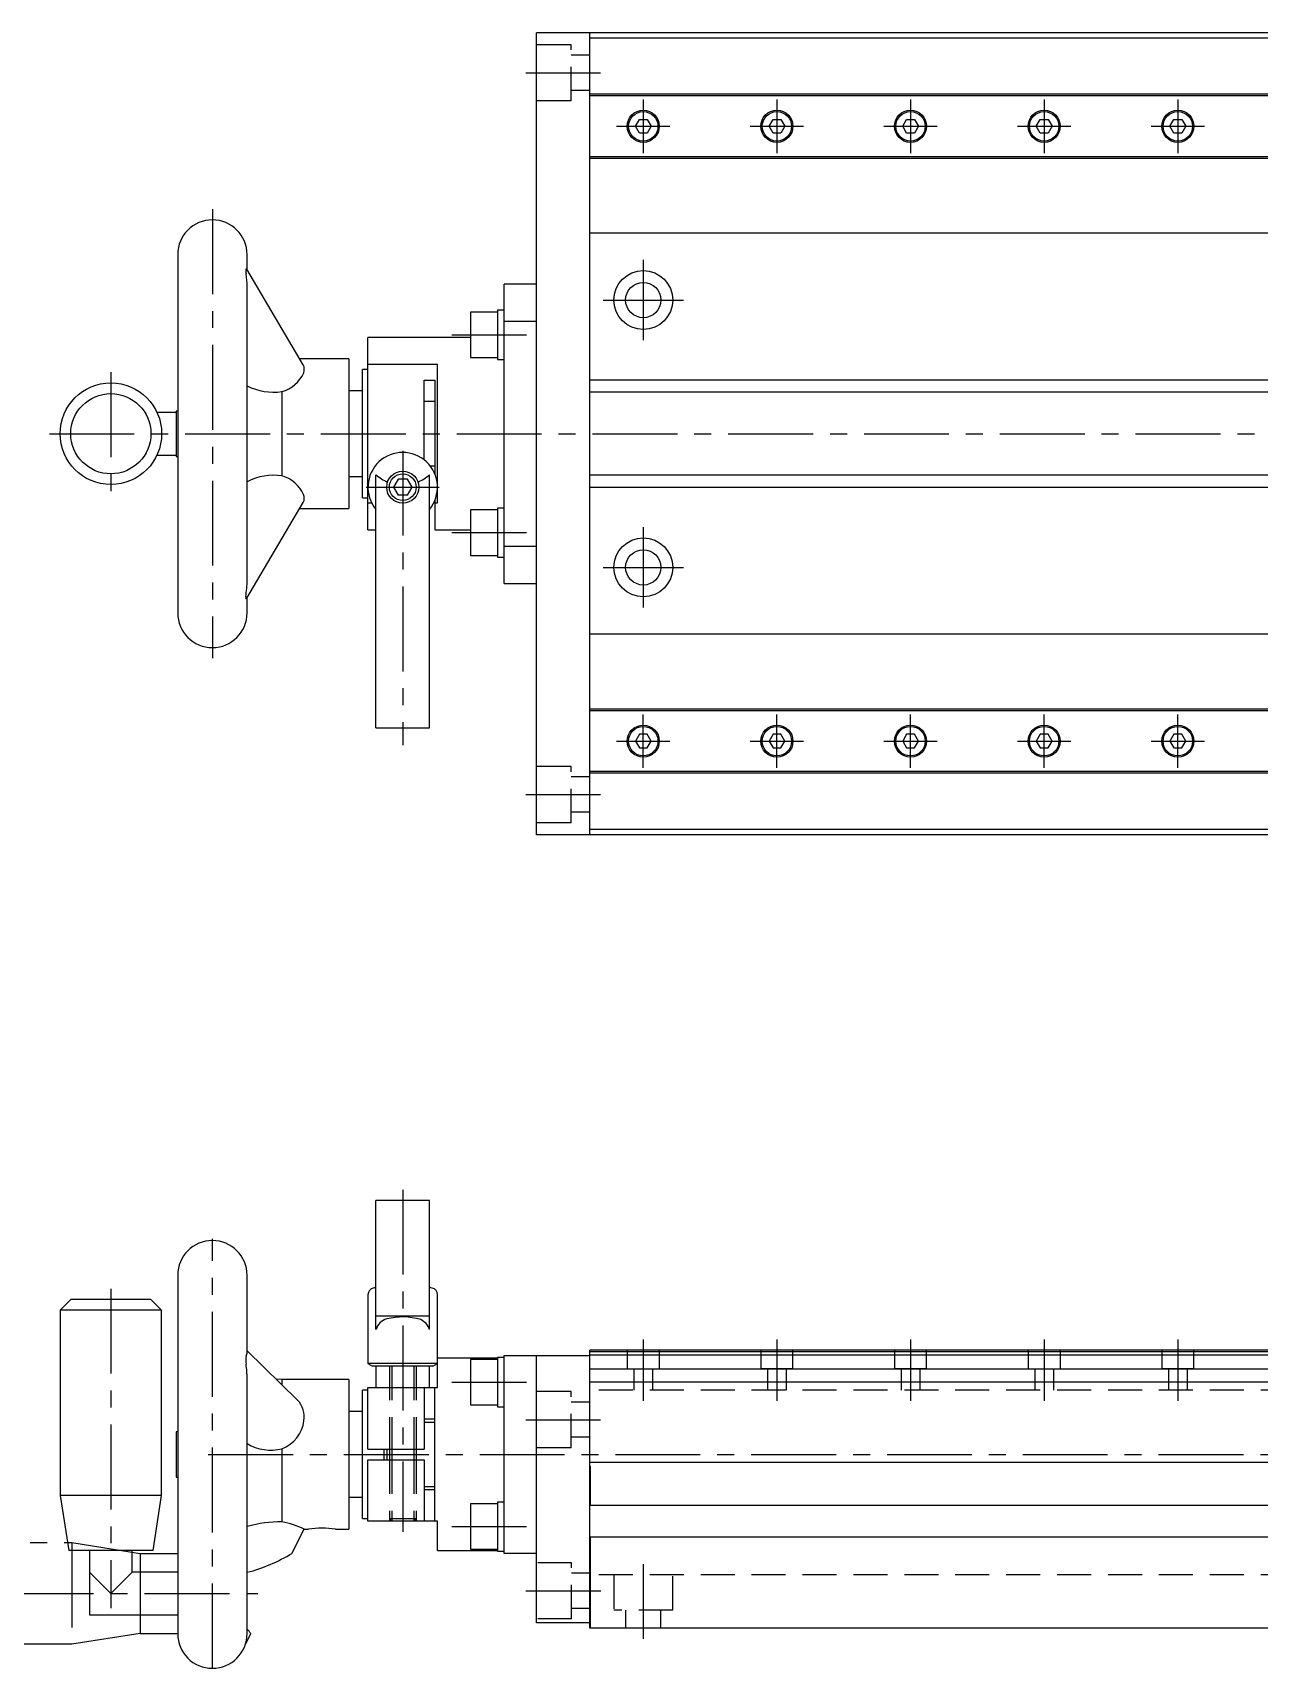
# Model space of a CAD drawing. Extents: x -2 to 717, y -8 to 317.
# Drawn here: x 240.8 to 470.3, y 10 to 315.9 of the extents above; entities that cross this region are included whole.
import ezdxf

# ---------------------------------------------------------------- set-up
doc = ezdxf.new("R2010")
doc.units = 0
doc.header["$LTSCALE"] = 0.5
for name, pattern in [('CENTER', [50.8, 31.75, -6.35, 6.35, -6.35]), ('DASHED', [19.05, 12.7, -6.35]), ('PHANTOM', [63.5, 31.75, -6.35, 6.35, -6.35, 6.35, -6.35])]:
    doc.linetypes.add(name, pattern=pattern)
for name, color, linetype in [('MSM_CENTER', 1, 'CENTER'), ('MSM_CONTINUOUS', 7, 'CONTINUOUS'), ('MSM_DASHED', 4, 'DASHED'), ('MSM_IMAGINARY', 6, 'PHANTOM'), ('MSM_NARROW', 5, 'CONTINUOUS')]:
    doc.layers.add(name, color=color, linetype=linetype)

msp = doc.modelspace()

# ---------------------------------------------------------------- linework, layer by layer
at = {"layer": 'MSM_CENTER'}
for p, q in [((333.02, 308.41), (347.02, 308.41)), ((355.02, 303.41), (355.02, 293.41)), ((380.02, 303.41), (380.02, 293.41)), ((405.02, 303.41), (405.02, 293.41)), ((430.02, 303.41), (430.02, 293.41)), ((455.02, 303.41), (455.02, 293.41)), ((350.02, 298.41), (360.02, 298.41)), ((375.02, 298.41), (385.02, 298.41)), ((400.02, 298.41), (410.02, 298.41)), ((425.02, 298.41), (435.02, 298.41)), ((450.02, 298.41), (460.02, 298.41)), ((274.42, 282.91), (274.42, 198.91)), ((355.02, 273.41), (355.02, 258.41)), ((347.52, 265.91), (362.52, 265.91)), ((319.2, 259.41), (333.2, 259.41)), ((255.42, 252.41), (255.42, 229.41)), ((243.92, 240.91), (717.02, 240.91)), ((310.02, 237.74), (310.02, 182.66)), ((303.2, 230.91), (316.85, 230.91)), ((355.02, 223.41), (355.02, 208.41)), ((319.2, 222.41), (333.2, 222.41)), ((347.52, 215.91), (362.52, 215.91)), ((355.02, 178.41), (355.02, 188.41)), ((380.02, 178.41), (380.02, 188.41)), ((405.02, 178.41), (405.02, 188.41)), ((430.02, 178.41), (430.02, 188.41)), ((455.02, 178.41), (455.02, 188.41)), ((350.02, 183.41), (360.02, 183.41)), ((375.02, 183.41), (385.02, 183.41)), ((400.02, 183.41), (410.02, 183.41)), ((425.02, 183.41), (435.02, 183.41)), ((450.02, 183.41), (460.02, 183.41)), ((333.02, 173.41), (347.02, 173.41)), ((310.02, 99.5), (310.02, 35.5)), ((274.42, 10), (274.42, 90.33)), ((255.42, 81), (255.42, 21.25)), ((355.02, 71.5), (355.02, 60)), ((380.02, 71.5), (380.02, 60)), ((405.02, 71.5), (405.02, 60)), ((430.02, 71.5), (430.02, 60)), ((455.02, 71.5), (455.02, 60)), ((319.2, 63.5), (333.2, 63.5)), ((333.02, 56.5), (347.02, 56.5)), ((273.62, 50), (717.02, 50)), ((319.2, 36.5), (333.2, 36.5)), ((355.02, 29.5), (355.02, 15.5)), ((333.02, 24.5), (347.07, 24.5)), ((210.92, 24), (282.92, 24))]:
    msp.add_line(p, q, dxfattribs=at)
at = {"layer": 'MSM_CONTINUOUS'}
for p, q in [((345.02, 315.91), (335.02, 315.91)), ((335.02, 165.91), (335.02, 315.91)), ((345.02, 165.91), (345.02, 315.91)), ((345.02, 315.86), (345.07, 315.86)), ((715.02, 315.91), (345.07, 315.91)), ((345.07, 315.91), (345.07, 315.86)), ((480.02, 314.91), (345.02, 314.91)), ((480.02, 304.41), (345.02, 304.41)), ((480.02, 304.11), (345.02, 304.11)), ((353.55, 298.41), (354.29, 299.69)), ((354.29, 297.13), (353.55, 298.41)), ((354.29, 299.69), (355.76, 299.69)), ((355.76, 297.13), (354.29, 297.13)), ((355.76, 299.69), (356.5, 298.41)), ((356.5, 298.41), (355.76, 297.13)), ((378.55, 298.41), (379.29, 299.69)), ((379.29, 297.13), (378.55, 298.41)), ((379.29, 299.69), (380.76, 299.69)), ((380.76, 297.13), (379.29, 297.13)), ((380.76, 299.69), (381.5, 298.41)), ((381.5, 298.41), (380.76, 297.13)), ((403.55, 298.41), (404.29, 299.69)), ((404.29, 297.13), (403.55, 298.41)), ((404.29, 299.69), (405.76, 299.69)), ((405.76, 297.13), (404.29, 297.13)), ((405.76, 299.69), (406.5, 298.41)), ((406.5, 298.41), (405.76, 297.13)), ((428.55, 298.41), (429.29, 299.69)), ((429.29, 297.13), (428.55, 298.41)), ((429.29, 299.69), (430.76, 299.69)), ((430.76, 297.13), (429.29, 297.13)), ((430.76, 299.69), (431.5, 298.41)), ((431.5, 298.41), (430.76, 297.13)), ((453.55, 298.41), (454.29, 299.69)), ((454.29, 297.13), (453.55, 298.41)), ((454.29, 299.69), (455.76, 299.69)), ((455.76, 297.13), (454.29, 297.13)), ((455.76, 299.69), (456.5, 298.41)), ((456.5, 298.41), (455.76, 297.13)), ((480.02, 292.71), (345.02, 292.71)), ((480.02, 292.41), (345.02, 292.41)), ((480.02, 278.41), (345.02, 278.41)), ((267.92, 274.41), (267.92, 207.41)), ((280.92, 271.51), (280.92, 274.41)), ((291.42, 253.77), (280.83, 271.67)), ((280.92, 213.44), (280.92, 268.38)), ((329.02, 212.91), (329.02, 268.91)), ((335.02, 268.91), (329.02, 268.91)), ((322.72, 263.66), (322.72, 255.16)), ((327.72, 263.66), (322.72, 263.66)), ((327.72, 264.01), (327.72, 254.81)), ((329.02, 264.01), (327.72, 264.01)), ((335.02, 261.93), (329.02, 261.93)), ((303.52, 222.94), (303.52, 258.91)), ((322.72, 258.91), (303.52, 258.91)), ((299.92, 254.91), (290.74, 254.91)), ((299.92, 254.91), (299.92, 226.91)), ((322.72, 255.16), (327.72, 255.16)), ((327.72, 254.81), (329.02, 254.81)), ((302.52, 228.91), (302.52, 252.91)), ((303.52, 252.91), (302.52, 252.91)), ((316.52, 253.87), (303.52, 253.87)), ((314.02, 250.91), (316.02, 250.91)), ((314.02, 236.04), (314.02, 250.91)), ((316.02, 250.91), (316.02, 233.41)), ((316.52, 227.96), (316.52, 253.87)), ((480.02, 250.91), (345.02, 250.91)), ((287.42, 248.81), (287.42, 233.02)), ((302.52, 248.91), (299.92, 248.91)), ((267.62, 244.91), (264.04, 244.91)), ((267.62, 245.16), (267.62, 236.66)), ((267.92, 245.16), (267.62, 245.16)), ((316.02, 246.91), (314.02, 246.91)), ((264.04, 236.91), (267.62, 236.91)), ((267.62, 236.66), (267.92, 236.66)), ((299.92, 232.91), (302.52, 232.91)), ((305.02, 185.91), (305.02, 233.25)), ((315.02, 185.91), (315.02, 233.25)), ((315.15, 234.91), (316.02, 234.91)), ((309.16, 232.41), (308.29, 230.91)), ((308.29, 230.91), (309.16, 229.41)), ((310.89, 232.41), (309.16, 232.41)), ((311.76, 230.91), (310.89, 232.41)), ((310.89, 229.41), (311.76, 230.91)), ((345.02, 230.91), (480.02, 230.91)), ((280.83, 210.16), (291.42, 228.06)), ((290.74, 226.91), (299.92, 226.91)), ((302.52, 228.91), (303.52, 228.91)), ((303.52, 227.96), (304.23, 227.96)), ((310.89, 229.41), (309.16, 229.41)), ((316.02, 228.41), (316.02, 222.91)), ((316.02, 227.96), (316.52, 227.96)), ((322.72, 226.66), (322.72, 218.16)), ((327.72, 226.66), (322.72, 226.66)), ((327.72, 227.01), (327.72, 217.81)), ((329.02, 227.01), (327.72, 227.01)), ((303.52, 222.94), (305.02, 222.94)), ((316.02, 222.91), (322.72, 222.91)), ((322.72, 218.16), (327.72, 218.16)), ((327.72, 217.81), (329.02, 217.81)), ((329.02, 219.9), (335.02, 219.9)), ((329.02, 212.91), (335.02, 212.91)), ((280.92, 207.41), (280.92, 210.32)), ((480.02, 203.41), (345.02, 203.41)), ((480.02, 189.41), (345.02, 189.41)), ((480.02, 189.11), (345.02, 189.11)), ((305.02, 185.91), (315.02, 185.91)), ((354.29, 184.69), (353.55, 183.41)), ((355.76, 184.69), (354.29, 184.69)), ((356.5, 183.41), (355.76, 184.69)), ((379.29, 184.69), (378.55, 183.41)), ((380.76, 184.69), (379.29, 184.69)), ((381.5, 183.41), (380.76, 184.69)), ((404.29, 184.69), (403.55, 183.41)), ((405.76, 184.69), (404.29, 184.69)), ((406.5, 183.41), (405.76, 184.69)), ((429.29, 184.69), (428.55, 183.41)), ((430.76, 184.69), (429.29, 184.69)), ((431.5, 183.41), (430.76, 184.69)), ((454.29, 184.69), (453.55, 183.41)), ((455.76, 184.69), (454.29, 184.69)), ((456.5, 183.41), (455.76, 184.69)), ((353.55, 183.41), (354.29, 182.13)), ((354.29, 182.13), (355.76, 182.13)), ((355.76, 182.13), (356.5, 183.41)), ((378.55, 183.41), (379.29, 182.13)), ((379.29, 182.13), (380.76, 182.13)), ((380.76, 182.13), (381.5, 183.41)), ((403.55, 183.41), (404.29, 182.13)), ((404.29, 182.13), (405.76, 182.13)), ((405.76, 182.13), (406.5, 183.41)), ((428.55, 183.41), (429.29, 182.13)), ((429.29, 182.13), (430.76, 182.13)), ((430.76, 182.13), (431.5, 183.41)), ((453.55, 183.41), (454.29, 182.13)), ((454.29, 182.13), (455.76, 182.13)), ((455.76, 182.13), (456.5, 183.41)), ((480.02, 177.71), (345.02, 177.71)), ((480.02, 177.41), (345.02, 177.41)), ((345.02, 165.91), (335.02, 165.91)), ((480.02, 166.91), (345.02, 166.91)), ((345.07, 165.96), (345.02, 165.96)), ((345.07, 165.96), (345.07, 165.91)), ((715.02, 165.91), (345.07, 165.91)), ((305.02, 73.36), (305.02, 97.5)), ((315.02, 97.5), (305.02, 97.5)), ((315.02, 73.36), (315.02, 97.5)), ((267.92, 83.5), (267.92, 16.5)), ((280.92, 69.17), (280.92, 83.5)), ((303.52, 79.87), (303.52, 67)), ((316.52, 62.5), (316.52, 79.87)), ((247.92, 79), (245.92, 77)), ((245.92, 77), (245.92, 42.33)), ((264.92, 77), (245.92, 77)), ((262.92, 79), (247.92, 79)), ((264.92, 77), (262.92, 79)), ((264.92, 42.33), (264.92, 77)), ((305.02, 75.92), (315.02, 75.92)), ((290.35, 60.15), (280.92, 69.35)), ((327.72, 68), (316.52, 68)), ((327.72, 67.75), (322.72, 67.75)), ((322.72, 67.75), (322.72, 59.25)), ((329.02, 68.1), (327.72, 68.1)), ((327.72, 68.1), (327.72, 58.9)), ((329.02, 31.5), (329.02, 68.5)), ((329.02, 68.5), (345.02, 68.5)), ((335.02, 18.5), (335.02, 68.5)), ((483.57, 69.5), (345.02, 69.5)), ((345.02, 17.5), (345.02, 69.5)), ((483.57, 69.2), (345.02, 69.2)), ((483.07, 68.55), (345.02, 68.55)), ((316.52, 67), (303.52, 67)), ((303.52, 67), (304.39, 66.5)), ((315.66, 66.5), (304.39, 66.5)), ((305.02, 66.5), (305.02, 62.5)), ((315.02, 62.5), (315.02, 66.5)), ((315.66, 66.5), (316.52, 67)), ((483.07, 65.95), (345.02, 65.95)), ((280.92, 16.5), (280.92, 64.22)), ((287.42, 64), (286.31, 64.1)), ((299.92, 64), (287.42, 64)), ((287.42, 64), (287.42, 63.01)), ((299.92, 64), (299.92, 36)), ((302.52, 38), (302.52, 62)), ((303.52, 62), (302.52, 62)), ((303.52, 51), (303.52, 62.5)), ((303.52, 62.5), (316.52, 62.5)), ((314.02, 62.5), (314.02, 51)), ((316.02, 37.5), (316.02, 62.5)), ((715.02, 63.5), (345.02, 63.5)), ((322.72, 59.25), (327.72, 59.25)), ((327.72, 58.9), (329.02, 58.9)), ((302.52, 58), (299.92, 58)), ((314.02, 56.63), (316.02, 56.63)), ((316.02, 56), (314.02, 56)), ((267.92, 54.25), (267.62, 54.25)), ((267.62, 54.25), (267.62, 45.75)), ((287.42, 51.06), (287.42, 37.38)), ((303.52, 51), (314.02, 51)), ((303.52, 49), (314.02, 49)), ((303.52, 37.5), (303.52, 49)), ((306.52, 49), (306.52, 51)), ((307.02, 51), (307.02, 49)), ((307.52, 51.02), (307.52, 49.02)), ((312.52, 51.02), (312.52, 49.02)), ((314.02, 49), (314.02, 37.5)), ((715.02, 48.5), (345.02, 48.5)), ((345.07, 47.81), (345.02, 47.81)), ((345.07, 47.81), (345.07, 40.5)), ((267.62, 45.75), (267.92, 45.75)), ((314.02, 44), (316.02, 44)), ((316.02, 43.37), (314.02, 43.37)), ((245.92, 42.33), (247.54, 32)), ((264.92, 42.33), (245.92, 42.33)), ((263.31, 32), (264.92, 42.33)), ((299.92, 42), (302.52, 42)), ((327.72, 40.75), (322.72, 40.75)), ((322.72, 40.75), (322.72, 32.25)), ((329.02, 41.1), (327.72, 41.1)), ((327.72, 41.1), (327.72, 31.9)), ((345.02, 40.5), (715.02, 40.5)), ((302.52, 38), (303.52, 38)), ((316.52, 37.5), (303.52, 37.5)), ((316.52, 32), (316.52, 37.5)), ((289.3, 31.49), (291.61, 36)), ((291.59, 36), (292.42, 36)), ((297.42, 36), (299.92, 36)), ((715.02, 34.5), (345.02, 34.5)), ((345.07, 34.5), (345.07, 17.5)), ((263.31, 32), (247.54, 32)), ((251.42, 32), (251.42, 20)), ((259.42, 28), (259.42, 32)), ((316.52, 32), (327.72, 32)), ((322.72, 32.25), (327.72, 32.25)), ((327.72, 31.9), (329.02, 31.9)), ((335.02, 31.5), (329.02, 31.5)), ((251.42, 28), (255.42, 24)), ((255.42, 24), (259.42, 28)), ((267.92, 28), (259.42, 28)), ((251.42, 20), (267.92, 20)), ((345.02, 18.5), (335.02, 18.5)), ((280.64, 14.6), (281.62, 16.51)), ((715.02, 17.5), (345.02, 17.5))]:
    msp.add_line(p, q, dxfattribs=at)
for centre, radius in [((355.02, 298.41), 3), ((355.02, 298.41), 2.75), ((380.02, 298.41), 3), ((380.02, 298.41), 2.75), ((405.02, 298.41), 3), ((405.02, 298.41), 2.75), ((430.02, 298.41), 3), ((430.02, 298.41), 2.75), ((455.02, 298.41), 3), ((455.02, 298.41), 2.75), ((355.02, 265.91), 5.5), ((355.02, 265.91), 3.3), ((255.42, 240.91), 9.5), ((255.42, 240.91), 7.5), ((310.02, 230.91), 3), ((310.02, 230.91), 2.5), ((355.02, 215.91), 5.5), ((355.02, 215.91), 3.3), ((355.02, 183.41), 3), ((355.02, 183.41), 2.75), ((380.02, 183.41), 3), ((380.02, 183.41), 2.75), ((405.02, 183.41), 3), ((405.02, 183.41), 2.75), ((430.02, 183.41), 3), ((430.02, 183.41), 2.75), ((455.02, 183.41), 3), ((455.02, 183.41), 2.75)]:
    msp.add_circle(centre, radius, dxfattribs=at)
for centre, radius, start, end in [((274.42, 274.41), 6.5, 0, 180), ((280.75, 271.68), 0.105, 119.5237, 192.7518), ((284.46, 271.59), 3.82, 178.9565, 191.624), ((280.7, 271.63), 0.137, 15.5371, 88.8315), ((264.5, 268.27), 16.42, 0.3761, 8.9123), ((285.86, 254.72), 6.12, 284.838, 336.9554), ((289.79, 252.97), 1.82, 339.2395, 26.0668), ((285.77, 259.04), 10.36, 242.071, 279.2121), ((310.02, 230.91), 6.5, 320.2849, 219.7151), ((285.8, 222.6), 10.54, 81.1232, 117.5922), ((285.85, 227.12), 6.1, 23.179, 75.0593), ((309.88, 238.52), 7.17, 227.3363, 247.8884), ((310.17, 238.52), 7.17, 292.1116, 312.6637), ((289.95, 228.83), 1.66, 332.1502, 24.6074), ((258.99, 213.92), 21.94, 350.9015, 358.8001), ((281.24, 210.31), 0.605, 166.8529, 201.0635), ((280.71, 210.22), 0.132, 255.0898, 332.3351), ((274.42, 207.41), 6.5, 180, 0), ((274.42, 83.5), 6.5, 0, 180), ((304.82, 79.87), 1.3, 104.5706, 180), ((310.02, 59.86), 21.97, 103.1548, 104.5706), ((310.02, 59.86), 21.97, 75.4294, 76.8452), ((315.22, 79.87), 1.3, 0, 75.4294), ((307.74, 72.6), 2.82, 104.3307, 164.452), ((309.98, 63.89), 11.82, 73.285, 104.38), ((312.24, 72.54), 2.9, 16.4368, 66.8771), ((284.54, 67.57), 3.89, 168.0109, 190.1656), ((276.73, 69.78), 4.24, 340.6182, 351.6048), ((259.31, 63.78), 21.62, 1.1694, 8.2434), ((287.02, 57.01), 4.58, 351.1545, 43.2973), ((285.19, 57.06), 6.4, 290.4568, 353.2437), ((285.36, 59.58), 8.77, 239.4822, 283.5907), ((286.92, 16.83), 20.56, 88.5832, 106.9784), ((285.27, 23.83), 13.72, 62.4871, 80.9637), ((294.92, 22.22), 14, 79.7135, 100.2865), ((273.26, 57.7), 30.72, 284.4471, 301.4783), ((274.42, 16.5), 6.5, 180, 0), ((257.91, -2.62), 30.45, 38.8937, 40.9209)]:
    msp.add_arc(centre, radius, start, end, dxfattribs=at)
at = {"layer": 'MSM_DASHED'}
for p, q in [((341.55, 313.66), (334.95, 313.66)), ((341.55, 303.16), (341.55, 313.66)), ((344.95, 311.71), (341.55, 311.71)), ((341.55, 303.16), (334.95, 303.16)), ((344.95, 305.11), (341.55, 305.11)), ((341.55, 178.66), (334.95, 178.66)), ((341.55, 168.16), (341.55, 178.66)), ((344.95, 176.71), (341.55, 176.71)), ((344.95, 170.11), (341.55, 170.11)), ((341.55, 168.16), (334.95, 168.16)), ((352.02, 69.5), (352.02, 66)), ((358.02, 69.5), (358.02, 66)), ((377.02, 69.5), (377.02, 66)), ((383.02, 66), (383.02, 69.5)), ((402.02, 69.5), (402.02, 66)), ((408.02, 66), (408.02, 69.5)), ((427.02, 69.5), (427.02, 66)), ((433.02, 69.5), (433.02, 66)), ((452.02, 69.5), (452.02, 66)), ((458.02, 66), (458.02, 69.5)), ((307.52, 66.5), (307.52, 51)), ((307.96, 66.5), (307.96, 51)), ((312.09, 66.5), (312.09, 51)), ((312.52, 66.5), (312.52, 51)), ((352.02, 66), (358.02, 66)), ((353.27, 66), (353.27, 62)), ((356.77, 66), (356.77, 62)), ((383.02, 66), (377.02, 66)), ((378.27, 66), (378.27, 62)), ((381.77, 66), (381.77, 62)), ((408.02, 66), (402.02, 66)), ((403.27, 66), (403.27, 62)), ((406.77, 66), (406.77, 62)), ((427.02, 66), (433.02, 66)), ((428.27, 66), (428.27, 62)), ((431.77, 66), (431.77, 62)), ((458.02, 66), (452.02, 66)), ((453.27, 66), (453.27, 62)), ((456.77, 66), (456.77, 62)), ((341.55, 61.75), (334.95, 61.75)), ((341.55, 51.25), (341.55, 61.75)), ((715.02, 62), (345.02, 62)), ((344.95, 59.8), (341.55, 59.8)), ((344.95, 53.2), (341.55, 53.2)), ((307.52, 49), (307.52, 37.5)), ((307.96, 49), (307.96, 37.5)), ((312.09, 49), (312.09, 37.5)), ((312.52, 49), (312.52, 37.5)), ((341.55, 51.25), (334.95, 51.25)), ((312.52, 37.93), (307.52, 37.93)), ((307.52, 37.93), (307.96, 37.5)), ((312.09, 37.5), (312.52, 37.93)), ((341.62, 29.75), (335.02, 29.75)), ((341.62, 19.25), (341.62, 29.75)), ((345.02, 27.8), (341.62, 27.8)), ((715.02, 27.5), (345.02, 27.5)), ((349.52, 27.5), (349.52, 20.9)), ((360.52, 20.9), (360.52, 27.5)), ((341.62, 19.25), (335.02, 19.25)), ((345.02, 21.2), (341.62, 21.2)), ((360.52, 20.9), (349.52, 20.9)), ((351.72, 20.9), (351.72, 17.5)), ((358.32, 17.5), (358.32, 20.9))]:
    msp.add_line(p, q, dxfattribs=at)
at = {"layer": 'MSM_IMAGINARY'}
for p, q in [((214.92, 33.5), (248.13, 33.5)), ((248.13, 33.5), (248.13, 14.5)), ((248.13, 33.5), (260.92, 31.5)), ((260.92, 31.5), (260.92, 16.5)), ((260.92, 31.5), (267.92, 31.5)), ((260.92, 16.5), (248.13, 14.5)), ((260.92, 16.5), (267.92, 16.5)), ((248.13, 14.5), (214.92, 14.5))]:
    msp.add_line(p, q, dxfattribs=at)
at = {"layer": 'MSM_NARROW'}
for p, q in [((480.02, 248.66), (345.02, 248.66)), ((480.02, 233.16), (345.02, 233.16)), ((307.96, 51.02), (307.96, 49.02)), ((312.09, 51.02), (312.09, 49.02))]:
    msp.add_line(p, q, dxfattribs=at)

doc.saveas('drawing.dxf')
